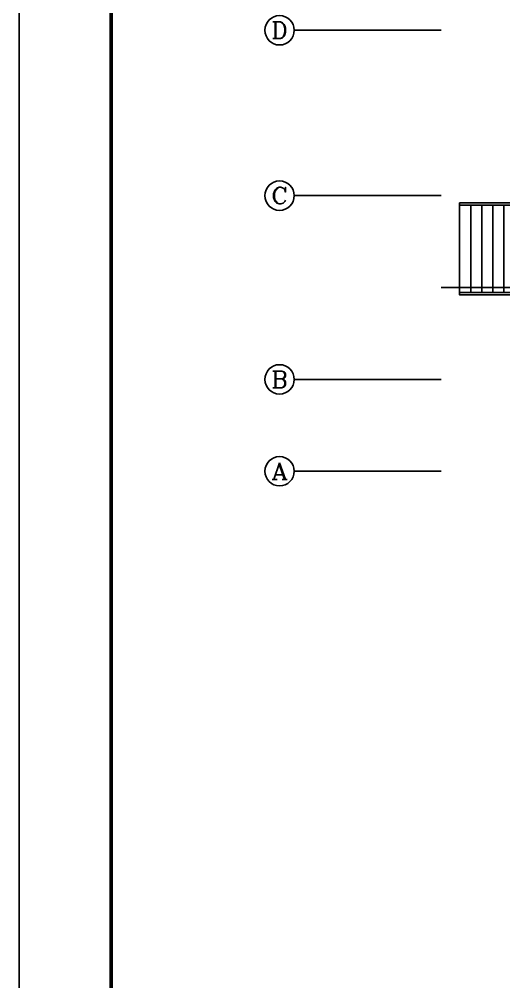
# Model space of a CAD drawing. Extents: x 5279878 to 5976284, y -275259 to -27697.
# Drawn here: x 5472016 to 5485201, y -231683 to -205492 of the extents above; entities that cross this region are included whole.
import ezdxf
from ezdxf.enums import TextEntityAlignment as Align

# ---------------------------------------------------------------- set-up
doc = ezdxf.new("R2010")
doc.units = 0
doc.header["$LTSCALE"] = 1000
doc.header["$MEASUREMENT"] = 0
doc.layers.get('0').update_dxf_attribs({"linetype": 'CONTINUOUS'})
for name, color, linetype in [('AXIS_TEXT', 7, 'CONTINUOUS'), ('PUB_TITLE', 4, 'CONTINUOUS'), ('建筑底图', 251, 'CONTINUOUS')]:
    doc.layers.add(name, color=color, linetype=linetype)
doc.styles.add('_TCH_AXIS', font='COMPLEX', dxfattribs={"bigfont": 'GBCBIG'})
doc.styles.add('COMPLEX', font='COMPLEX')

# ---------------------------------------------------------------- blocks, each defined once
blk = doc.blocks.new('_AXISO')
blk.add_circle((0, 0), 0.5)
at = {"layer": 'AXIS_TEXT', "style": 'COMPLEX', "width": 1.041667}
blk.add_attdef('A', text='', height=0.56, dxfattribs=at).set_placement((-0.25, -0.28), (0.25, -0.28), align=Align.FIT)

msp = doc.modelspace()

# ---------------------------------------------------------------- linework, layer by layer
at = {"layer": 'PUB_TITLE', "color": 4}
msp.add_lwpolyline([(5472016.4, -251519.8), (5556116.4, -251519.8), (5556116.4, -192119.8), (5472016.4, -192119.8)], close=True, dxfattribs=at)
at = {"layer": 'PUB_TITLE', "color": 4, "const_width": 100}
msp.add_lwpolyline([(5474516.4, -250519.8), (5555116.4, -250519.8), (5555116.4, -193119.8), (5474516.4, -193119.8)], close=True, dxfattribs=at)
at = {"layer": '建筑底图'}
for p, q in [((5483500.7, -205791.9), (5479500.7, -205791.9)), ((5483500.7, -210291.9), (5479500.7, -210291.9)), ((5484300.7, -212931.8), (5484300.7, -210551.8)), ((5484600.7, -212931.8), (5484600.7, -210551.8)), ((5484900.7, -212931.8), (5484900.7, -210551.8)), ((5485200.7, -212931.8), (5485200.7, -210551.8)), ((5483500.7, -212791.9), (5491800.7, -212791.9)), ((5483500.7, -215291.9), (5479500.7, -215291.9)), ((5483500.7, -217791.9), (5479500.7, -217791.9))]:
    msp.add_line(p, q, dxfattribs=at)
for points in [[(5487000.7, -212991.8), (5484000.7, -212991.8), (5484000.7, -210491.8), (5487000.7, -210491.8)], [(5484000.7, -210551.8), (5487000.7, -210551.8)], [(5487000.7, -212931.8), (5484000.7, -212931.8)]]:
    msp.add_lwpolyline(points, dxfattribs=at)

# ---------------------------------------------------------------- block references
ref = msp.add_blockref('_AXISO', (5479100.7, -205791.9), dxfattribs=dict(at, xscale=800, yscale=800, zscale=800))
ref.add_attrib('A', 'D', dxfattribs={"layer": 'AXIS_TEXT', "color": 0, "height": 452.5, "style": '_TCH_AXIS', "width": 1.235294}).set_placement((5478874.4, -206018.2), (5479327, -206018.2), align=Align.FIT)
ref = msp.add_blockref('_AXISO', (5479100.7, -210291.9), dxfattribs=dict(at, xscale=800, yscale=800, zscale=800))
ref.add_attrib('A', 'C', dxfattribs={"layer": 'AXIS_TEXT', "color": 0, "height": 452.5, "style": '_TCH_AXIS', "width": 1.4}).set_placement((5478874.4, -210518.2), (5479327, -210518.2), align=Align.FIT)
ref = msp.add_blockref('_AXISO', (5479100.7, -215291.9), dxfattribs=dict(at, xscale=800, yscale=800, zscale=800))
ref.add_attrib('A', 'B', dxfattribs={"layer": 'AXIS_TEXT', "color": 0, "height": 452.5, "style": '_TCH_AXIS', "width": 1.235294}).set_placement((5478874.4, -215518.2), (5479327, -215518.2), align=Align.FIT)
ref = msp.add_blockref('_AXISO', (5479100.7, -217791.9), dxfattribs=dict(at, xscale=800, yscale=800, zscale=800))
ref.add_attrib('A', 'A', dxfattribs={"layer": 'AXIS_TEXT', "color": 0, "height": 452.5, "style": '_TCH_AXIS', "width": 1.166667}).set_placement((5478874.4, -218018.2), (5479327, -218018.2), align=Align.FIT)

doc.saveas('drawing.dxf')
